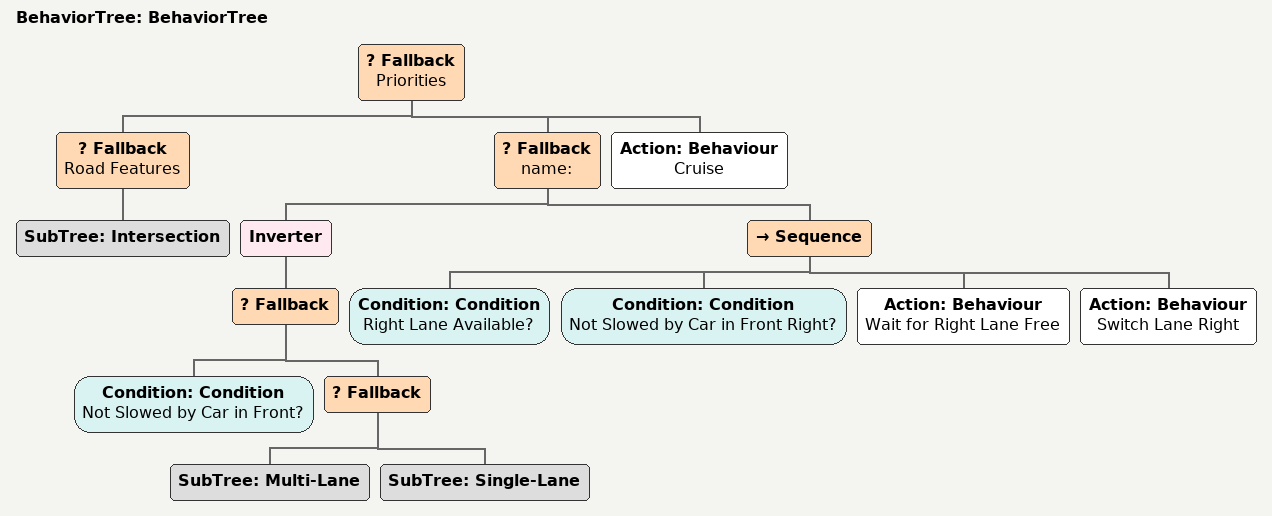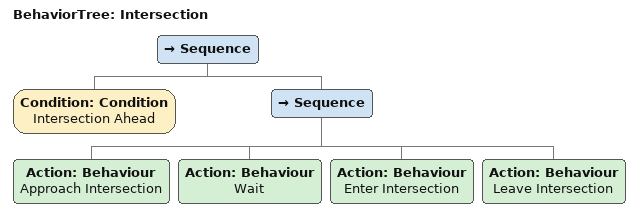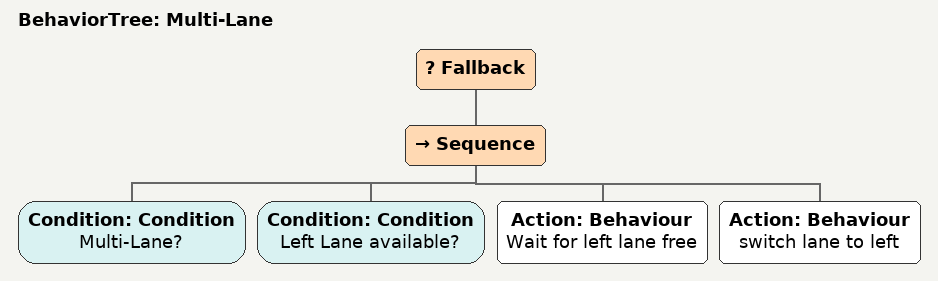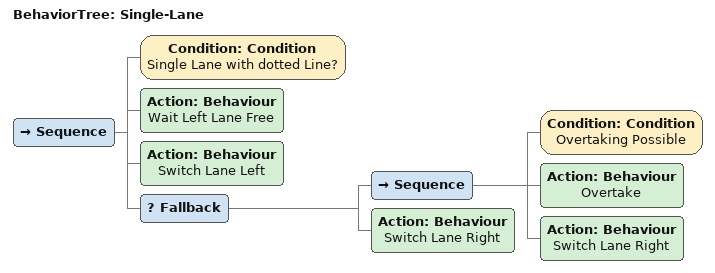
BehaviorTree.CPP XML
<?xml version="1.0"?>
<root main_tree_to_execute="BehaviorTree">
    <BehaviorTree ID="BehaviorTree">
        <Fallback name="Priorities">
            <Fallback name="Road Features">
                <SubTree ID="Intersection"/>
            </Fallback>
            <Fallback name="">
                <Inverter>
                    <Fallback>
                        <Condition ID="Condition" name="Not Slowed by Car in Front?"/>
                        <Fallback>
                            <SubTree ID="Multi-Lane"/>
                            <SubTree ID="Single-Lane"/>
                        </Fallback>
                    </Fallback>
                </Inverter>
                <Sequence>
                    <Condition ID="Condition" name="Right Lane Available?"/>
                    <Condition ID="Condition" name="Not Slowed by Car in Front Right?"/>
                    <Action ID="Behaviour" name="Wait for Right Lane Free"/>
                    <Action ID="Behaviour" name="Switch Lane Right"/>
                </Sequence>
            </Fallback>
            <Action ID="Behaviour" name="Cruise"/>
        </Fallback>
    </BehaviorTree>
    <BehaviorTree ID="Intersection">
        <Sequence>
            <Condition ID="Condition" name="Intersection Ahead"/>
            <Sequence>
                <Action ID="Behaviour" name="Approach Intersection"/>
                <Action ID="Behaviour" name="Wait"/>
                <Action ID="Behaviour" name="Enter Intersection"/>
                <Action ID="Behaviour" name="Leave Intersection"/>
            </Sequence>
        </Sequence>
    </BehaviorTree>
    <BehaviorTree ID="Multi-Lane">
        <Fallback>
            <Sequence>
                <Condition ID="Condition" name="Multi-Lane?"/>
                <Condition ID="Condition" name="Left Lane available?"/>
                <Action ID="Behaviour" name="Wait for left lane free"/>
                <Action ID="Behaviour" name="switch lane to left"/>
            </Sequence>
        </Fallback>
    </BehaviorTree>
    <BehaviorTree ID="Single-Lane">
        <Sequence>
            <Condition ID="Condition" name="Single Lane with dotted Line?"/>
            <Action ID="Behaviour" name="Wait Left Lane Free"/>
            <Action ID="Behaviour" name="Switch Lane Left"/>
            <Fallback>
                <Sequence>
                    <Condition ID="Condition" name="Overtaking Possible"/>
                    <Action ID="Behaviour" name="Overtake"/>
                    <Action ID="Behaviour" name="Switch Lane Right"/>
                </Sequence>
                <Action ID="Behaviour" name="Switch Lane Right"/>
            </Fallback>
        </Sequence>
    </BehaviorTree>
</root>
